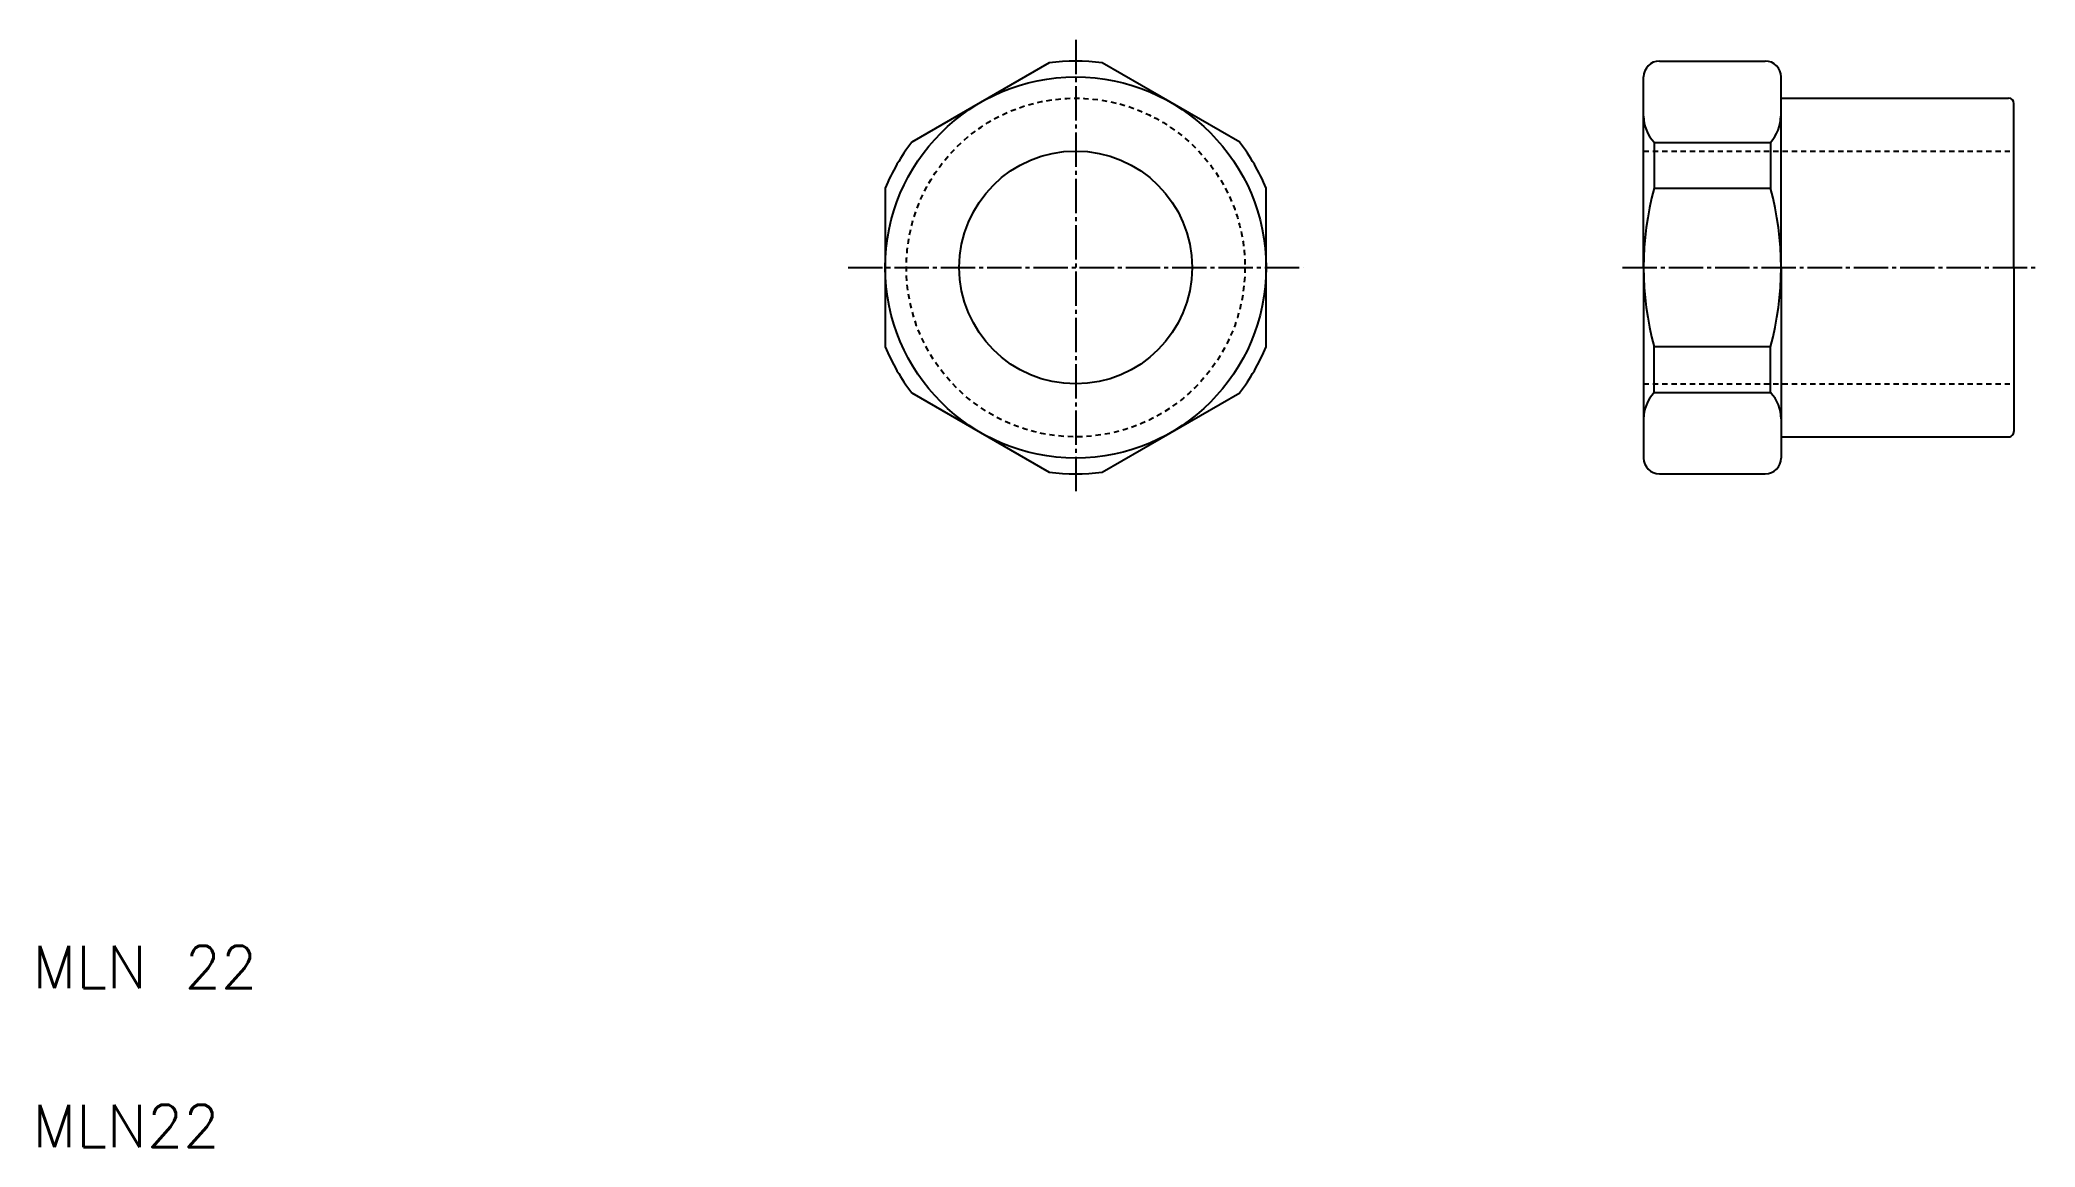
# Model space of a CAD drawing. Extents: x 11 to 199, y 10 to 115.
import ezdxf

# ---------------------------------------------------------------- set-up
doc = ezdxf.new("R2010")
doc.units = 0
doc.header["$LTSCALE"] = 0.25
doc.linetypes.add('CENTER', pattern=[17.5, 13, -1.5, 1.5, -1.5])
doc.linetypes.add('DASHED', pattern=[3.5, 2, -1.5])
doc.layers.get('0').update_dxf_attribs({"linetype": 'CONTINUOUS'})
doc.layers.add('CENTER', color=1, linetype='CENTER')
doc.styles.get("Standard").update_dxf_attribs({"font": 'txt', "bigfont": 'BIGFONT'})

msp = doc.modelspace()

# ---------------------------------------------------------------- linework, layer by layer
for p, q in [((106.08, 112.44), (93.09, 104.94)), ((124.08, 104.94), (111.09, 112.44)), ((163.76, 112.6), (173.76, 112.6)), ((162.26, 93.1), (162.26, 111.1)), ((175.26, 93.1), (175.26, 111.1)), ((175.26, 109.1), (196.76, 109.1)), ((197.26, 93.1), (197.26, 108.6)), ((163.25, 104.92), (163.25, 100.58)), ((174.26, 104.92), (174.26, 100.58)), ((90.58, 100.6), (90.58, 85.6)), ((126.58, 85.6), (126.58, 100.6)), ((162.26, 93.1), (162.26, 75.1)), ((175.26, 93.1), (175.26, 75.1)), ((197.26, 93.1), (197.26, 77.6)), ((163.25, 81.28), (163.25, 85.62)), ((174.26, 81.28), (174.26, 85.62)), ((93.09, 81.26), (106.08, 73.76)), ((111.09, 73.76), (124.08, 81.26)), ((171.01, 82.1), (171.01, 82.1)), ((179.76, 82.1), (179.76, 82.1)), ((175.26, 77.1), (196.76, 77.1)), ((163.76, 73.6), (173.76, 73.6))]:
    msp.add_line(p, q)
at = {"color": 3, "linetype": 'DASHED'}
for p, q in [((162.26, 104.1), (197.26, 104.1)), ((162.26, 82.1), (197.26, 82.1))]:
    msp.add_line(p, q, dxfattribs=at)
at = {"color": 7, "linetype": 'CONTINUOUS'}
for p, q in [((163.25, 104.92), (174.26, 104.92)), ((163.25, 100.58), (174.26, 100.58)), ((163.25, 85.62), (174.26, 85.62)), ((163.25, 81.28), (174.26, 81.28))]:
    msp.add_line(p, q, dxfattribs=at)
for radius in [18, 11]:
    msp.add_circle((108.58, 93.1), radius)
at = {"color": 3, "linetype": 'DASHED'}
msp.add_circle((108.58, 93.1), 16, dxfattribs=at)
for centre, radius, start, end in [((108.58, 93.1), 19.5, 82.6199, 97.3801), ((163.76, 111.1), 1.5, 90, 180), ((173.76, 111.1), 1.5, 0, 90), ((196.76, 108.6), 0.5, 0, 90), ((108.58, 93.1), 19.5, 142.6199, 157.3801), ((108.58, 93.1), 19.5, 22.6199, 37.3801), ((108.58, 93.1), 19.5, 202.6199, 217.3801), ((108.58, 93.1), 19.5, 322.6199, 337.3801), ((196.76, 77.6), 0.5, 270, 0.0035), ((108.58, 93.1), 19.5, 262.6199, 277.3801), ((163.76, 75.1), 1.5, 180, 270), ((173.76, 75.1), 1.5, 270, 0)]:
    msp.add_arc(centre, radius, start, end)
at = {"color": 7, "linetype": 'CONTINUOUS'}
for centre, radius, start, end in [((165.85, 107.4), 3.59, 180, 223.5697), ((171.54, 107.4), 3.68, 317.5672, 0), ((191.01, 93.1), 28.75, 164.9131, 195.0869), ((146.5, 93.1), 28.75, 344.9141, 15.0859), ((165.85, 78.8), 3.59, 136.4278, 180), ((171.65, 78.8), 3.6, 0, 43.5397)]:
    msp.add_arc(centre, radius, start, end, dxfattribs=at)
at = {"layer": 'CENTER', "color": 1, "linetype": 'CENTER'}
for p, q in [((108.58, 114.6), (108.58, 71.6)), ((87.08, 93.1), (130.08, 93.1)), ((160.26, 93.1), (199.26, 93.1))]:
    msp.add_line(p, q, dxfattribs=at)

# ---------------------------------------------------------------- texts
for s, p in [('MLN 22', (10, 25)), ('MLN22', (10, 10))]:
    msp.add_text(s, height=4).set_placement(p)

doc.saveas('drawing.dxf')
